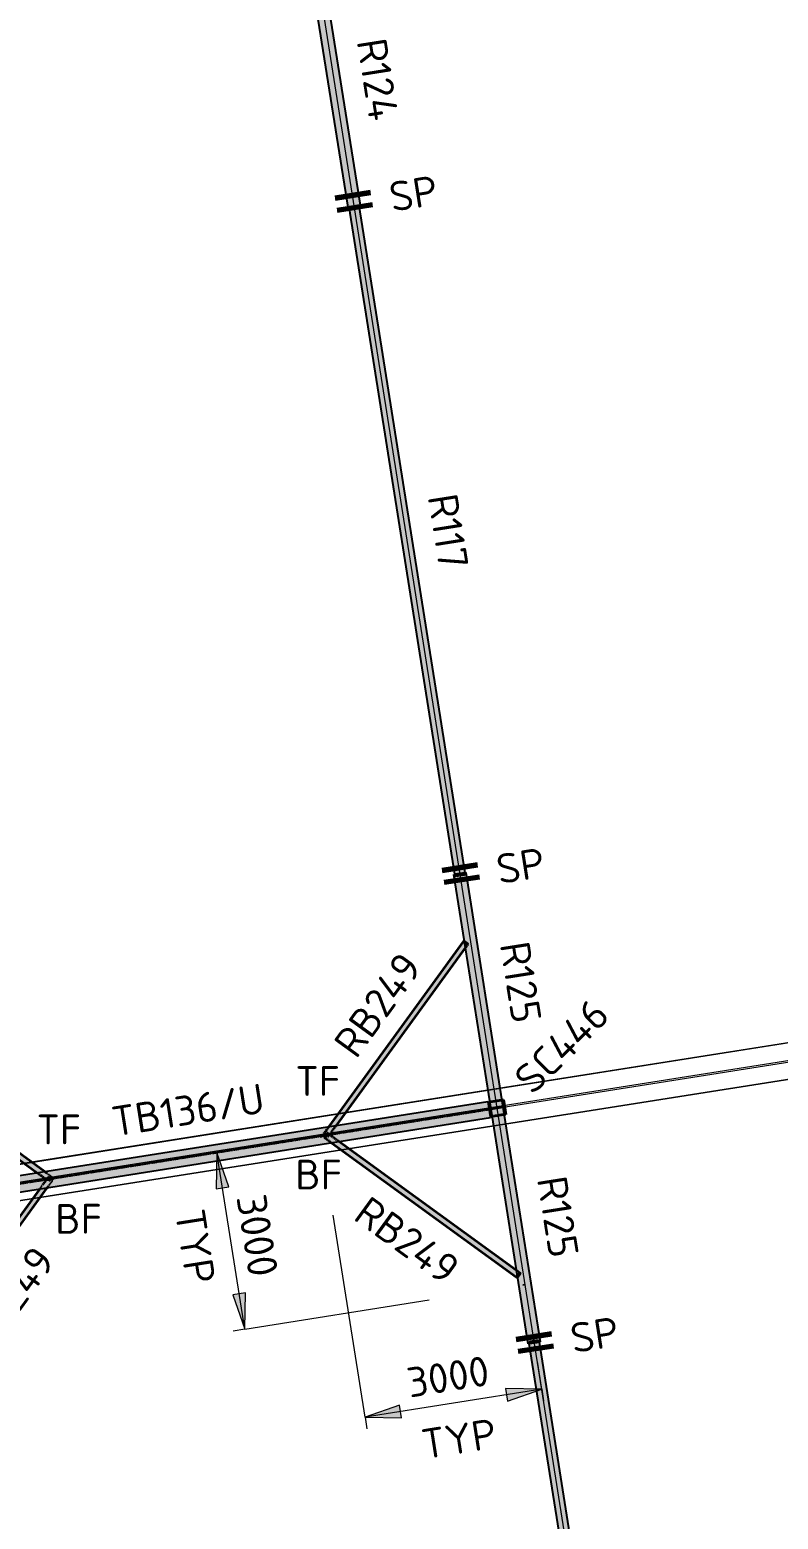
# Model space of a CAD drawing. Header units: millimetres. Extents: x 665 to 246729, y 5858 to 4056708.
# Drawn here: x 45944 to 58499, y 4015162 to 4040156 of the extents above; entities that cross this region are included whole.
import ezdxf

# ---------------------------------------------------------------- set-up
doc = ezdxf.new("R2010")
doc.units = ezdxf.units.MM
doc.linetypes.add('Dash', pattern=[7, 5, -2])
doc.linetypes.add('Hidden Half', pattern=[3, 2, -1])
for name, color, linetype, lineweight in [('A-000-T_TEXT', 231, 'Continuous', 13), ('A-010-D_DIM', 211, 'Continuous', 13), ('A-010-D_DIM-200', 211, 'Continuous', 13), ('A-010-M_LINE', 90, 'Continuous', 13), ('A-270-M_ROOF', 132, 'Continuous', 13), ('S-280-A_COLUMN', 171, 'Continuous', 18), ('S-280-A_STRUCT_FRAME', 2, 'Continuous', 18), ('S-280-M_COLUMN', 52, 'Continuous', 13), ('S-280-M_STRUCT_FRAME', 12, 'Continuous', 13), ('S-280-MH_COLUMN', 52, 'Hidden Half', 13), ('Z-000-T_TEXT', 131, 'Continuous', 25), ('Z-030-M_GRID', 191, 'Continuous', 13)]:
    doc.layers.add(name, color=color, linetype=linetype, lineweight=lineweight)
doc.styles.add('ISOCPEUR_3', font='isocpeur.ttf', dxfattribs={"height": 500})
doc.dimstyles.new('2_5___Arrow___Transparent', dxfattribs={"dimscale": 304.8, "dimtxt": 497.990588, "dimasz": 1.968504, "dimexe": 0.656168, "dimexo": 1.049869, "dimgap": 0.164042, "dimtad": 1, "dimdec": 0, "dimzin": 0, "dimdsep": 46, "dimtxsty": 'ISOCPEUR_3', "dimsah": 1, "dimcen": 0.09, "dimadec": 0, "dimazin": 0, "dimtfac": 1, "dimtdec": 4, "dimtix": 1, "dimtmove": 0, "dimatfit": 3, "dimfxl": 1, "dimtvp": 1, "dimtolj": 1, "dimtzin": 0, "dimlwd": 18, "dimlwe": 18, "dimarcsym": 2})

# ---------------------------------------------------------------- blocks, each defined once
blk = doc.blocks.new('Ridge Capping - Ridge Capping-1882401-S6_001 - UPPER ROOF FRAMING - PART 3')
at = {"layer": 'A-270-M_ROOF', "color": 253, "lineweight": 5}
for p, q in [((-2322602, 4019156), (-2233048, 4033309)), ((-2322601, 4019148), (-2233037, 4033303)), ((-2232990, 4033007), (-2322795, 4018815)), ((-2322722, 4018524), (-2232943, 4032712)), ((-2322607, 4018534), (-2232952, 4032702))]:
    blk.add_line(p, q, dxfattribs=at)
blk = doc.blocks.new('25021-APA-ZZ-ZZ-M3-AR-000001_V3_rvt-1-S6_001 - UPPER ROOF FRAMING - PART 3')
at = {"layer": 'A-270-M_ROOF', "color": 253, "lineweight": 5}
blk.add_blockref('Ridge Capping - Ridge Capping-1882401-S6_001 - UPPER ROOF FRAMING - PART 3', (0, 0), dxfattribs=at)
blk = doc.blocks.new('NRP_Framing-Steel-WB - TB136 - 800WB146-4252456-S6_001 - UPPER ROOF FRAMING - PART 3')
at = {"layer": 'S-280-M_STRUCT_FRAME', "linetype": 'Dash', "lineweight": 25}
h = blk.add_hatch(color=256, dxfattribs=at)
h.paths.add_polyline_path([(-10366, -138), (-10349, -138), (-10317, -103), (-10366, -103), (-10365, 97), (-10302, 97), (-10259, 137), (-10366, 137), (-10366, -106)])
h.paths.add_polyline_path([(-10249, -138), (-155, -138), (-121, -107), (-92, -138), (-61, -138), (-61, -103), (-10286, -103), (-10269, -118)])
h.paths.add_polyline_path([(-10186, 97), (-142, 97), (-185, 137), (-10143, 137)])
h.paths.add_polyline_path([(148, -138), (10406, -138), (10406, 137), (148, 137), (148, -7), (43, -7), (43, -20), (148, -22), (148, -100)])
h.paths.add_polyline_path([(-104, 97), (-61, 97), (-61, 137), (-73, 136), (-70, 133), (-72, 125), (-77, 122), (-79, 124), (-91, 111)])
for p, q in [((-10443, -138), (-10443, 137)), ((-10443, 137), (-10366, 137)), ((148, 5), (-10443, 5)), ((-10259, 137), (-10143, 137)), ((-185, 137), (-75, 137)), ((-61, 137), (148, 137)), ((10406, 5), (148, 5)), ((148, -5), (-10443, -5)), ((-10443, -138), (-10366, -138)), ((-10349, -138), (-10249, -138)), ((-155, -138), (-93, -138)), ((-61, -138), (148, -138)), ((10406, -5), (148, -5))]:
    blk.add_line(p, q, dxfattribs=at)
at = {"layer": 'S-280-M_STRUCT_FRAME', "lineweight": 25}
for p, q in [((-10366, 137), (-10259, 137)), ((-10143, 137), (-185, 137)), ((-75, 137), (-61, 137)), ((148, 137), (10406, 137)), ((10406, 137), (10406, -138)), ((-10366, -138), (-10349, -138)), ((-10249, -138), (-155, -138)), ((-93, -138), (-61, -138)), ((148, -138), (10406, -138))]:
    blk.add_line(p, q, dxfattribs=at)
blk = doc.blocks.new('NRP_Framing-Steel-SHS - RB429 - 89x89x5_0SHS-V1-S6_001 - UPPER ROOF FRAMING - PART 3')
at = {"layer": 'S-280-M_STRUCT_FRAME', "linetype": 'Dash', "lineweight": 35}
for points in [[(-2312837, 4023238), (-2312829, 4023252), (-2312832, 4023254), (-2312838, 4023246), (-2312837, 4023240)], [(-2312837, 4023238), (-2312825, 4023254), (-2312829, 4023258), (-2312832, 4023254), (-2312828, 4023250), (-2312837, 4023238)], [(-2309841, 4020977), (-2309716, 4020996), (-2312825, 4023254), (-2312837, 4023238), (-2312821, 4023142), (-2310328, 4021330)]]:
    blk.add_hatch(color=132, dxfattribs=at).paths.add_polyline_path(points)
at = {"layer": 'S-280-M_STRUCT_FRAME', "color": 133, "linetype": 'Dash', "lineweight": 35}
for p, q in [((-2312838, 4023246), (-2312882, 4023186)), ((-2312882, 4023186), (-2312877, 4023182)), ((-2312878, 4023190), (-2312838, 4023246)), ((-2312874, 4023187), (-2312878, 4023190)), ((-2312877, 4023182), (-2312837, 4023238)), ((-2312877, 4023182), (-2312821, 4023142)), ((-2312837, 4023238), (-2312874, 4023187)), ((-2312874, 4023186), (-2312874, 4023187)), ((-2312827, 4023250), (-2312828, 4023250)), ((-2309841, 4020976), (-2309645, 4020835)), ((-2309593, 4020907), (-2309716, 4020996)), ((-2309593, 4020907), (-2309645, 4020835))]:
    blk.add_line(p, q, dxfattribs=at)
at = {"layer": 'S-280-M_STRUCT_FRAME', "color": 133, "lineweight": 35}
for p, q in [((-2312829, 4023258), (-2312838, 4023246)), ((-2312838, 4023246), (-2312832, 4023254)), ((-2312837, 4023238), (-2312825, 4023254)), ((-2312828, 4023250), (-2312837, 4023238)), ((-2312832, 4023254), (-2312828, 4023250)), ((-2312825, 4023254), (-2312829, 4023258)), ((-2309716, 4020996), (-2312825, 4023254)), ((-2312821, 4023142), (-2309841, 4020977))]:
    blk.add_line(p, q, dxfattribs=at)
blk = doc.blocks.new('NRP_Framing-Steel-SHS - RB429 - 89x89x5_0SHS-4261496-S6_001 - UPPER ROOF FRAMING - PART 3')
at = {"layer": 'S-280-M_STRUCT_FRAME', "linetype": 'Dash', "lineweight": 35}
for points in [[(-2311927, 4017622), (-2309673, 4020725), (-2309798, 4020705), (-2311963, 4017724), (-2311950, 4017639)], [(-2311942, 4017610), (-2311932, 4017624), (-2311949, 4017637), (-2311945, 4017612)], [(-2311939, 4017606), (-2311927, 4017622), (-2311932, 4017624), (-2311942, 4017610), (-2311945, 4017611)]]:
    blk.add_hatch(color=132, dxfattribs=at).paths.add_polyline_path(points)
at = {"layer": 'S-280-M_STRUCT_FRAME', "color": 133, "linetype": 'Dash', "lineweight": 35}
for p, q in [((-2309652, 4020906), (-2309798, 4020705)), ((-2309673, 4020725), (-2309580, 4020854)), ((-2309652, 4020906), (-2309580, 4020854)), ((-2311999, 4017675), (-2312011, 4017659)), ((-2312011, 4017659), (-2311945, 4017611)), ((-2312006, 4017657), (-2311996, 4017671)), ((-2311946, 4017612), (-2312006, 4017657)), ((-2311963, 4017724), (-2311999, 4017675)), ((-2311950, 4017639), (-2311999, 4017675)), ((-2311996, 4017671), (-2311949, 4017637))]:
    blk.add_line(p, q, dxfattribs=at)
at = {"layer": 'S-280-M_STRUCT_FRAME', "color": 133, "lineweight": 35}
for p, q in [((-2309798, 4020705), (-2311963, 4017724)), ((-2311927, 4017622), (-2309673, 4020725)), ((-2311927, 4017622), (-2311950, 4017639)), ((-2311949, 4017637), (-2311932, 4017624)), ((-2311942, 4017610), (-2311945, 4017612)), ((-2311945, 4017611), (-2311939, 4017606)), ((-2311932, 4017624), (-2311942, 4017610)), ((-2311939, 4017606), (-2311927, 4017622))]:
    blk.add_line(p, q, dxfattribs=at)
blk = doc.blocks.new('NRP_Framing-Steel-SHS - RB429 - 89x89x5_0SHS-V2-S6_001 - UPPER ROOF FRAMING - PART 3')
at = {"layer": 'S-280-M_STRUCT_FRAME', "linetype": 'Dash', "lineweight": 35}
for points in [[(-2304947, 4021752), (-2304822, 4021771), (-2302657, 4024752), (-2302672, 4024848), (-2302689, 4024860), (-2304640, 4022174)], [(-2302672, 4024848), (-2302672, 4024848), (-2302684, 4024857), (-2302681, 4024861), (-2302685, 4024864), (-2302689, 4024860)], [(-2302672, 4024848), (-2302673, 4024855), (-2302683, 4024860), (-2302684, 4024857), (-2302681, 4024855)]]:
    blk.add_hatch(color=132, dxfattribs=at).paths.add_polyline_path(points)
at = {"layer": 'S-280-M_STRUCT_FRAME', "color": 133, "lineweight": 35}
for p, q in [((-2302689, 4024860), (-2304947, 4021752)), ((-2302685, 4024864), (-2302689, 4024860)), ((-2302689, 4024860), (-2302672, 4024848)), ((-2302674, 4024856), (-2302685, 4024864)), ((-2302684, 4024857), (-2302681, 4024861)), ((-2302672, 4024848), (-2302684, 4024857)), ((-2302681, 4024861), (-2302673, 4024855)), ((-2304822, 4021771), (-2302657, 4024752))]:
    blk.add_line(p, q, dxfattribs=at)
at = {"layer": 'S-280-M_STRUCT_FRAME', "color": 133, "linetype": 'Dash', "lineweight": 35}
for p, q in [((-2302684, 4024857), (-2302685, 4024857)), ((-2302613, 4024812), (-2302673, 4024856)), ((-2302673, 4024855), (-2302617, 4024815)), ((-2302672, 4024848), (-2302617, 4024807)), ((-2302621, 4024811), (-2302672, 4024848)), ((-2302657, 4024752), (-2302617, 4024807)), ((-2302617, 4024815), (-2302621, 4024811)), ((-2302621, 4024811), (-2302621, 4024810)), ((-2302617, 4024807), (-2302613, 4024812)), ((-2304947, 4021752), (-2305036, 4021628)), ((-2304964, 4021576), (-2305036, 4021628)), ((-2304964, 4021576), (-2304823, 4021771))]:
    blk.add_line(p, q, dxfattribs=at)
blk = doc.blocks.new('NRP_Framing-Steel-SHS - RB429 - 89x89x5_0SHS-V3-S6_001 - UPPER ROOF FRAMING - PART 3')
at = {"layer": 'S-280-M_STRUCT_FRAME', "linetype": 'Dash', "lineweight": 35}
for points in [[(-2301802, 4019226), (-2301785, 4019249), (-2301799, 4019334), (-2304779, 4021500), (-2304904, 4021480), (-2302228, 4019536)], [(-2301785, 4019214), (-2301783, 4019219), (-2301798, 4019230), (-2301802, 4019226)], [(-2301783, 4019219), (-2301781, 4019222), (-2301785, 4019247), (-2301798, 4019230), (-2301785, 4019221)]]:
    blk.add_hatch(color=132, dxfattribs=at).paths.add_polyline_path(points)
at = {"layer": 'S-280-M_STRUCT_FRAME', "color": 133, "linetype": 'Dash', "lineweight": 35}
for p, q in [((-2305033, 4021574), (-2304980, 4021646)), ((-2304780, 4021500), (-2304980, 4021646)), ((-2305033, 4021574), (-2304904, 4021480)), ((-2301749, 4019298), (-2301799, 4019334)), ((-2301749, 4019298), (-2301785, 4019249)), ((-2301785, 4019247), (-2301751, 4019294)), ((-2301781, 4019221), (-2301733, 4019286)), ((-2301737, 4019283), (-2301781, 4019222)), ((-2301751, 4019294), (-2301737, 4019283)), ((-2301733, 4019286), (-2301749, 4019298))]:
    blk.add_line(p, q, dxfattribs=at)
at = {"layer": 'S-280-M_STRUCT_FRAME', "color": 133, "lineweight": 35}
for p, q in [((-2304904, 4021480), (-2301802, 4019226)), ((-2301799, 4019334), (-2304779, 4021500)), ((-2301785, 4019249), (-2301802, 4019226)), ((-2301802, 4019226), (-2301785, 4019214)), ((-2301798, 4019230), (-2301785, 4019247)), ((-2301783, 4019219), (-2301798, 4019230)), ((-2301785, 4019214), (-2301781, 4019221)), ((-2301781, 4019222), (-2301783, 4019219))]:
    blk.add_line(p, q, dxfattribs=at)
blk = doc.blocks.new('NRP_Splice _v3_ - NRP_Splice-3209833-S6_001 - UPPER ROOF FRAMING - PART 3')
at = {"layer": 'Z-000-T_TEXT', "lineweight": 70}
for p, q in [((-0.5, 1.5), (-0.5, -1.5)), ((-0.5, 1.5), (-0.5, -1.5)), ((0.5, 1.5), (0.5, -1.5)), ((0.5, -1.5), (0.5, 1.5))]:
    blk.add_line(p, q, dxfattribs=at)
blk = doc.blocks.new('DIMBLOCK1-S6_001 - UPPER ROOF FRAMING - PART 3')
at = {"layer": 'A-010-D_DIM-200', "lineweight": 18}
for points in [[(54531, 4017343), (53922, 4017354), (53955, 4017145)], [(51568, 4016874), (52177, 4016864), (52144, 4017073)]]:
    blk.add_hatch(color=256, dxfattribs=at).paths.add_polyline_path(points)
for p, q in [((51568, 4016874), (51031, 4020265)), ((54531, 4017343), (54458, 4017806)), ((54531, 4017343), (53922, 4017354)), ((53922, 4017354), (53955, 4017145)), ((54531, 4017343), (51568, 4016874)), ((53955, 4017145), (54531, 4017343)), ((54531, 4017343), (54562, 4017146)), ((52144, 4017073), (51568, 4016874)), ((51568, 4016874), (52177, 4016864)), ((51568, 4016874), (51599, 4016677)), ((52177, 4016864), (52144, 4017073))]:
    blk.add_line(p, q, dxfattribs=at)
at = {"layer": 'A-010-D_DIM-200', "color": 0, "lineweight": 18, "char_height": 500, "attachment_point": 1, "rotation": 9.0003, "line_spacing_factor": 1.149209, "style": 'ISOCPEUR_3'}
for s, insert, width in [('3000', (52239, 4017693), 1700.83), ('TYP', (52485, 4016661), 1505.46)]:
    blk.add_mtext(s, dxfattribs=dict(at, insert=insert, width=width))
blk = doc.blocks.new('DIMBLOCK2-S6_001 - UPPER ROOF FRAMING - PART 3')
at = {"layer": 'A-010-D_DIM-200', "lineweight": 18}
for points in [[(49081, 4021315), (49071, 4020705), (49280, 4020739)], [(49551, 4018352), (49561, 4018961), (49352, 4018928)]]:
    blk.add_hatch(color=256, dxfattribs=at).paths.add_polyline_path(points)
for p, q in [((49081, 4021315), (48979, 4021298)), ((49081, 4021315), (49071, 4020705)), ((49081, 4021315), (49279, 4021346)), ((49551, 4018352), (49081, 4021315)), ((49280, 4020739), (49081, 4021315)), ((49071, 4020705), (49280, 4020739)), ((49561, 4018961), (49352, 4018928)), ((49352, 4018928), (49551, 4018352)), ((49551, 4018352), (49561, 4018961)), ((49551, 4018352), (52644, 4018841)), ((49551, 4018352), (49353, 4018320))]:
    blk.add_line(p, q, dxfattribs=at)
at = {"layer": 'A-010-D_DIM-200', "color": 0, "lineweight": 18, "char_height": 500, "attachment_point": 1, "rotation": 279.0003, "line_spacing_factor": 1.149209, "style": 'ISOCPEUR_3'}
for s, insert, width in [('3000', (49900, 4020643), 1700.83), ('TYP', (48868, 4020397), 1505.46)]:
    blk.add_mtext(s, dxfattribs=dict(at, insert=insert, width=width))

msp = doc.modelspace()

# ---------------------------------------------------------------- hatches: boundary and pattern name
at = {"layer": 'S-280-M_STRUCT_FRAME', "lineweight": 5}
for points in [[(50866, 4041150.4), (50659.6, 4041117.7), (51283.3, 4037180), (51489.7, 4037212.7)], [(51290.3, 4037135.6), (51309, 4037138.6), (51302.1, 4037181.8), (51283.4, 4037178.8)], [(53075.9, 4025983.5), (53244.8, 4026010.3), (51471, 4037209.3), (51302.1, 4037182.6), (53075.6, 4025985.4)], [(51477.9, 4037165.4), (51496.7, 4037168.3), (51489.7, 4037211.5), (51471.1, 4037208.6), (51477.9, 4037165.8)], [(51496.9, 4037167.2), (51496.7, 4037168.3), (51487.1, 4037165.8)], [(53680.8, 4022043.1), (53887.2, 4022075.8), (53263.6, 4026012.8), (53057.2, 4025980.1)], [(53244.8, 4026010.3), (53209.1, 4026004.2), (53212, 4026004.7)], [(54304.4, 4018106), (54510.8, 4018138.7), (53887.2, 4022075.8), (53680.8, 4022043.1), (53695.8, 4021948.1)], [(56097, 4006909.6), (56265.9, 4006936.4), (54492.1, 4018135.4), (54323.2, 4018108.7), (55782.3, 4008896.9)], [(54492.1, 4018135.4), (54468, 4018131.9), (54465.8, 4018131.6)]]:
    msp.add_hatch(color=256, dxfattribs=at).paths.add_polyline_path(points)
at = {"layer": 'S-280-M_STRUCT_FRAME'}
msp.add_hatch(color=256, dxfattribs=at).paths.add_polyline_path([(54492.1, 4018135.4), (54492, 4018135.7), (54468, 4018131.9)])

# ---------------------------------------------------------------- linework, layer by layer
at = {"layer": 'A-010-M_LINE'}
msp.add_line((50819.5, 4021599.3), (50825.7, 4021559.8), dxfattribs=at)
at = {"layer": 'A-010-M_LINE', "lineweight": 25}
msp.add_line((54253.3, 4019096.4), (54213.8, 4019090.1), dxfattribs=at)
at = {"layer": 'S-280-M_COLUMN', "lineweight": 35}
for p, q in [((53641, 4022163.3), (53661.2, 4022166.6)), ((53680.1, 4021916.4), (53641, 4022163.3)), ((53662.2, 4022160.6), (53647.9, 4022158.4)), ((53647.9, 4022158.4), (53685.1, 4021923.3)), ((53867.7, 4022199.3), (53887.9, 4022202.5)), ((53882.9, 4022195.6), (53868.6, 4022193.3)), ((53920.2, 4021960.5), (53882.9, 4022195.6)), ((53887.9, 4022202.5), (53927, 4021955.5)), ((53700.3, 4021919.6), (53680.1, 4021916.4)), ((53685.1, 4021923.3), (53699.4, 4021925.6)), ((53905.8, 4021958.3), (53920.2, 4021960.5)), ((53927, 4021955.5), (53906.8, 4021952.3))]:
    msp.add_line(p, q, dxfattribs=at)
at = {"layer": 'S-280-M_STRUCT_FRAME', "lineweight": 25}
for p, q in [((51283.3, 4037180), (50659.6, 4041117.7)), ((51489.7, 4037212.7), (50866, 4041150.4)), ((51489.7, 4037212.7), (51283.3, 4037180)), ((51283.3, 4037180), (51283.4, 4037178.8)), ((51283.4, 4037178.8), (51302.2, 4037181.8)), ((51283.4, 4037178.8), (51290.3, 4037135.6)), ((51309, 4037138.6), (51290.3, 4037135.6)), ((51290.3, 4037135.6), (51290.5, 4037134.5)), ((51290.5, 4037134.5), (51309.2, 4037137.5)), ((51302.1, 4037182.6), (51471, 4037209.3)), ((53075.9, 4025983.5), (51302.1, 4037182.6)), ((53244.8, 4026010.3), (51471, 4037209.3)), ((51471.1, 4037208.6), (51489.9, 4037211.5)), ((51496.7, 4037168.3), (51477.9, 4037165.4)), ((51478.1, 4037164.2), (51496.9, 4037167.2)), ((51489.9, 4037211.5), (51489.7, 4037212.7)), ((51496.7, 4037168.3), (51489.9, 4037211.5)), ((51496.9, 4037167.2), (51496.7, 4037168.3)), ((53057.2, 4025980.1), (53263.6, 4026012.8)), ((53680.8, 4022043.1), (53057.2, 4025980.1)), ((53244.8, 4026010.3), (53075.9, 4025983.5)), ((53887.2, 4022075.8), (53263.6, 4026012.8)), ((53680.8, 4022043.1), (53887.2, 4022075.8)), ((53887.2, 4022075.8), (53680.8, 4022043.1)), ((54304.4, 4018106), (53680.8, 4022043.1)), ((54510.8, 4018138.7), (53887.2, 4022075.8)), ((54510.8, 4018138.7), (54304.4, 4018106)), ((54323.2, 4018108.7), (54492.1, 4018135.4)), ((56097, 4006909.6), (54323.2, 4018108.7)), ((56265.9, 4006936.4), (54492.1, 4018135.4))]:
    msp.add_line(p, q, dxfattribs=at)
at = {"layer": 'S-280-M_STRUCT_FRAME', "linetype": 'Dash', "lineweight": 25}
for p, q in [((51302.3, 4037181.8), (51381.9, 4037194.4)), ((51388.7, 4037151.2), (51309.1, 4037138.6)), ((51309.3, 4037137.5), (51478.1, 4037164.2)), ((51381.9, 4037194.4), (51388.7, 4037151.2)), ((51391.4, 4037195.9), (51471, 4037208.5)), ((51391.4, 4037195.9), (51391.4, 4037196)), ((51398.2, 4037152.7), (51391.4, 4037195.9)), ((51477.9, 4037165.4), (51398.2, 4037152.7)), ((53075.9, 4025983.5), (53076.1, 4025982.5)), ((53076.1, 4025982.5), (53156.9, 4025995.3)), ((53076.1, 4025982.5), (53080.6, 4025953.9)), ((53161.4, 4025966.7), (53080.6, 4025953.9)), ((53080.6, 4025953.9), (53080.8, 4025952.9)), ((53080.8, 4025952.9), (53249.6, 4025979.6)), ((53156.9, 4025995.3), (53161.4, 4025966.7)), ((53164.1, 4025996.5), (53245, 4026009.3)), ((53168.6, 4025967.8), (53164.1, 4025996.5)), ((53164.1, 4025996.5), (53164.1, 4025996.5)), ((53249.5, 4025980.6), (53168.6, 4025967.8)), ((53245, 4026009.3), (53244.8, 4026010.3)), ((53249.5, 4025980.6), (53245, 4026009.2)), ((53249.6, 4025979.6), (53249.5, 4025980.6)), ((54487.2, 4018166.1), (54318.3, 4018139.3)), ((54318.3, 4018139.3), (54318.5, 4018138.3)), ((54318.5, 4018138.3), (54399.3, 4018151.1)), ((54318.5, 4018138.3), (54323, 4018109.7)), ((54403.9, 4018122.5), (54323, 4018109.7)), ((54323, 4018109.7), (54323.2, 4018108.7)), ((54399.3, 4018151.1), (54403.9, 4018122.5)), ((54406.6, 4018152.3), (54487.4, 4018165.1)), ((54411.1, 4018123.6), (54406.6, 4018152.3)), ((54491.9, 4018136.4), (54411.1, 4018123.6)), ((54411.1, 4018123.6), (54411.1, 4018123.6)), ((54487.4, 4018165.1), (54487.2, 4018166.1)), ((54491.9, 4018136.5), (54487.4, 4018165.1)), ((54492.1, 4018135.4), (54491.9, 4018136.4))]:
    msp.add_line(p, q, dxfattribs=at)
at = {"layer": 'S-280-MH_COLUMN', "lineweight": 35}
for p, q in [((53661.3, 4022166.6), (53867.6, 4022199.2)), ((53868.6, 4022193.3), (53662.2, 4022160.6)), ((53699.5, 4021925.6), (53905.8, 4021958.2)), ((53906.7, 4021952.3), (53700.4, 4021919.6))]:
    msp.add_line(p, q, dxfattribs=at)
at = {"layer": 'Z-030-M_GRID'}
for p, q in [((57902.5, 3996057.1), (49998.3, 4045960.8)), ((31881.5, 4018590.3), (128512.9, 4033895.8))]:
    msp.add_line(p, q, dxfattribs=at)

# ---------------------------------------------------------------- block references
at = {"lineweight": 5}
msp.add_blockref('25021-APA-ZZ-ZZ-M3-AR-000001_V3_rvt-1-S6_001 - UPPER ROOF FRAMING - PART 3', (2355908.8, 0), dxfattribs=at)
at = {"layer": 'S-280-M_STRUCT_FRAME', "color": 133, "linetype": 'Dash', "lineweight": 35}
for name in ['NRP_Framing-Steel-SHS - RB429 - 89x89x5_0SHS-V2-S6_001 - UPPER ROOF FRAMING - PART 3', 'NRP_Framing-Steel-SHS - RB429 - 89x89x5_0SHS-V1-S6_001 - UPPER ROOF FRAMING - PART 3', 'NRP_Framing-Steel-SHS - RB429 - 89x89x5_0SHS-V3-S6_001 - UPPER ROOF FRAMING - PART 3', 'NRP_Framing-Steel-SHS - RB429 - 89x89x5_0SHS-4261496-S6_001 - UPPER ROOF FRAMING - PART 3']:
    msp.add_blockref(name, (2355908.8, 0), dxfattribs=at)
at = {"layer": 'S-280-M_STRUCT_FRAME', "linetype": 'Dash', "lineweight": 25, "rotation": 9.000328388144455}
msp.add_blockref('NRP_Framing-Steel-WB - TB136 - 800WB146-4252456-S6_001 - UPPER ROOF FRAMING - PART 3', (43370.1, 4020410), dxfattribs=at)
at = {"layer": 'Z-000-T_TEXT', "lineweight": 70, "xscale": 200, "yscale": 200, "zscale": 200, "rotation": 99.00032838819875}
for p in [(51378.2, 4037277.4), (53174.9, 4025995.9), (54416.4, 4018125.3)]:
    msp.add_blockref('NRP_Splice _v3_ - NRP_Splice-3209833-S6_001 - UPPER ROOF FRAMING - PART 3', p, dxfattribs=at)

# ---------------------------------------------------------------- texts
at = {"layer": 'A-000-T_TEXT', "color": 7, "lineweight": 18, "char_height": 500, "width": 913.924, "attachment_point": 1, "style": 'ISOCPEUR_3'}
for s, insert in [('TF', (50397.6, 4022765.5)), ('TF', (46054.8, 4021952.4)), ('BF', (50397.6, 4021195.1)), ('BF', (46370.5, 4020452.4))]:
    msp.add_mtext(s, dxfattribs=dict(at, insert=insert))
at = {"layer": 'S-280-A_COLUMN', "lineweight": 13, "insert": (54028.6, 4022614.5), "char_height": 500, "width": 2308.86, "attachment_point": 1, "rotation": 45, "style": 'ISOCPEUR_3'}
msp.add_mtext('SC446', dxfattribs=at)
at = {"layer": 'S-280-A_STRUCT_FRAME', "lineweight": 13, "char_height": 500, "attachment_point": 1, "style": 'ISOCPEUR_3'}
for s, insert, width, rotation in [('R124', (51919, 4040045.6), 1699.577, 279.00033), ('R117', (53110.5, 4032401.8), 1523.206, 279.00033), ('RB249', (51014, 4023161.1), 2308.86, 54.00034), ('R125', (54319.8, 4024888.6), 1651.476, 279.00033), ('TB136/U', (47286.7, 4022074.8), 3046.412, 9.00033), ('R125', (54943.4, 4020951.6), 1651.476, 279.00033), ('RB249', (51641.6, 4020609.3), 2308.86, 324.00032), ('RB249', (44859.9, 4018230.8), 2308.86, 54.00034)]:
    msp.add_mtext(s, dxfattribs=dict(at, insert=insert, width=width, rotation=rotation))
at = {"layer": 'Z-000-T_TEXT', "char_height": 500, "width": 962.025, "attachment_point": 1, "rotation": 9.00033, "style": 'ISOCPEUR_3'}
for insert in [(51943.1, 4037591.4), (53739.8, 4026309.8), (54981.3, 4018439.2)]:
    msp.add_mtext('SP', dxfattribs=dict(at, insert=insert))

# ---------------------------------------------------------------- dimensions: what is measured, and where the dimension line sits
at = {"layer": 'A-010-D_DIM', "lineweight": 18}
for base, p1, p2, angle, override, picture, middle in [((49081.5, 4021314.6), (52959.7, 4018891.5), (48662.5, 4021248.2), 279.00033, {"dimpost": '<>', "dimfxl": 4901.045333}, 'DIMBLOCK2-S6_001 - UPPER ROOF FRAMING - PART 3', (49316.2, 4019833.1)), ((51567.9, 4016874.2), (54407.6, 4018122.4), (50980.7, 4020581.5), 9.00033, {"dimpost": '<>', "dimfxl": 4217.960133}, 'DIMBLOCK1-S6_001 - UPPER ROOF FRAMING - PART 3', (53049.4, 4017108.8))]:
    dim = msp.add_linear_dim(base=base, p1=p1, p2=p2, angle=angle, text='<>\\XTYP', dimstyle='2_5___Arrow___Transparent', override=override, dxfattribs=at)
    dim.commit()
    dim.dimension.update_dxf_attribs({"geometry": picture, "text_midpoint": middle})

doc.saveas('drawing.dxf')
